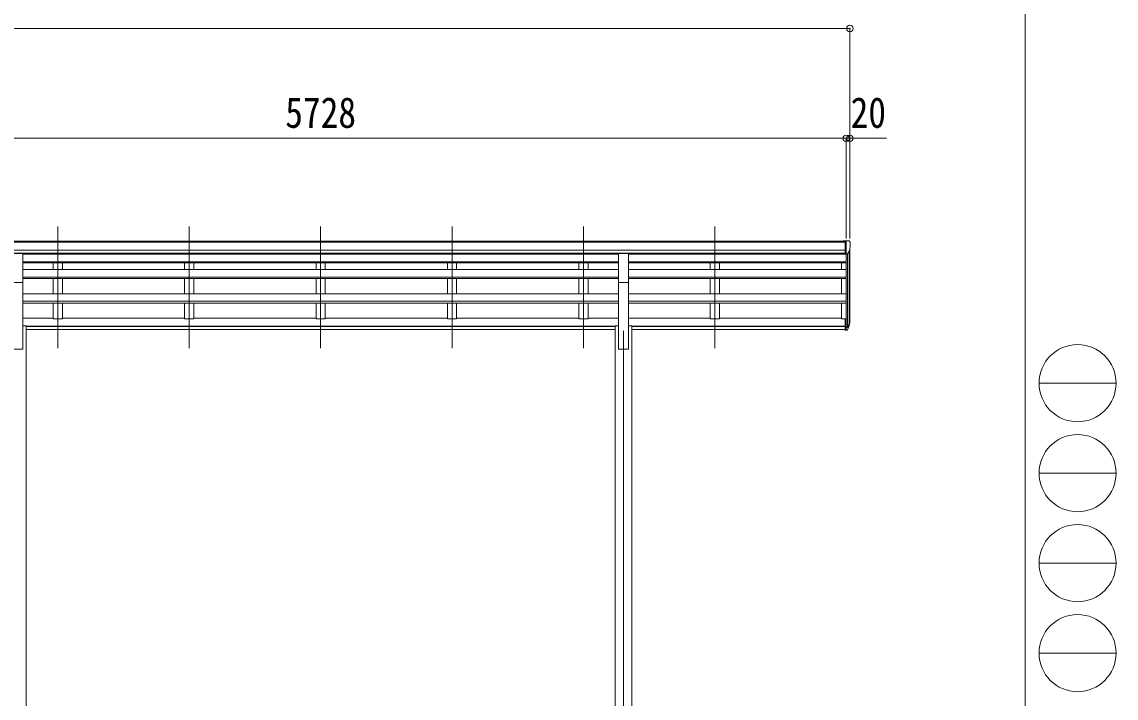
# Model space of a CAD drawing. Units: millimetres at full size. Extents: x -9783 to 9892, y -6828 to 6752.
# Drawn here: x 3930 to 9892, y -2978 to 704 of the extents above; entities that cross this region are included whole.
import ezdxf
from ezdxf.enums import TextEntityAlignment as Align

# ---------------------------------------------------------------- set-up
doc = ezdxf.new("R2010")
doc.units = ezdxf.units.MM
doc.header["$LTSCALE"] = 35
doc.header["$PDMODE"] = 32
doc.header["$PDSIZE"] = 35
for name, color, linetype, lineweight in [('0-1_本体', 4, 'Continuous', 9), ('0-2_部品', 7, 'Continuous', 9), ('0-8_PARTS2', 2, 'Continuous', 9), ('0-A_寸法', 6, 'Continuous', 9), ('F-0_240', 7, 'Continuous', 9)]:
    doc.layers.add(name, color=color, linetype=linetype, lineweight=lineweight)
doc.styles.add('ＭＳ ゴシック', font='')
doc.styles.get('ＭＳ ゴシック').set_extended_font_data('MS Gothic')

msp = doc.modelspace()

# ---------------------------------------------------------------- linework, layer by layer
at = {"layer": '0-1_本体'}
for p, q in [((8414.86, -489), (2709.86, -489)), ((8414.86, -494.34), (2709.86, -494.34)), ((8441.36, -914.73), (8441.36, -525.75)), ((8414.86, -537.88), (2699.86, -537.88)), ((8414.86, -555.54), (2699.86, -555.54)), ((7179.86, -557.92), (3934.86, -557.92)), ((7179.86, -560.92), (3934.86, -560.92)), ((4100.36, -557.92), (4100.36, -560.92)), ((4150.36, -557.92), (4150.36, -560.92)), ((4816.36, -557.92), (4816.36, -560.92)), ((4866.36, -557.92), (4866.36, -560.92)), ((5532.36, -557.92), (5532.36, -560.92)), ((5582.36, -557.92), (5582.36, -560.92)), ((6248.36, -558), (6248.36, -560.83)), ((6298.36, -558), (6298.36, -560.83)), ((6964.36, -558), (6964.36, -560.3)), ((7014.36, -558), (7014.36, -560.3)), ((8414.86, -557.92), (7234.86, -557.92)), ((8421.36, -560.92), (7234.86, -560.92)), ((7680.36, -558), (7680.36, -560.3)), ((7730.36, -558), (7730.36, -560.3)), ((8396.36, -560.92), (8396.36, -557.92)), ((8421.36, -560.38), (8421.36, -910.87)), ((8427.36, -559.9), (8427.36, -955.31)), ((8437.07, -544.55), (8437.07, -937.3)), ((3934.86, -603.07), (7179.86, -603.07)), ((3934.86, -604.47), (7179.86, -604.47)), ((3934.86, -608.25), (7179.86, -608.25)), ((3934.86, -644.31), (7179.86, -644.31)), ((4100.36, -608.25), (4100.36, -644.31)), ((4150.36, -608.25), (4150.36, -644.31)), ((4816.36, -608.25), (4816.36, -644.31)), ((4866.36, -608.25), (4866.36, -644.31)), ((5532.36, -608.25), (5532.36, -644.31)), ((5582.36, -608.25), (5582.36, -644.31)), ((6248.36, -608.25), (6248.36, -644.31)), ((6298.36, -608.25), (6298.36, -644.31)), ((6964.36, -608.25), (6964.36, -644.31)), ((7014.36, -608.25), (7014.36, -644.31)), ((7234.86, -603.07), (8421.36, -603.07)), ((7234.86, -604.47), (8421.36, -604.47)), ((7234.86, -608.25), (8421.36, -608.25)), ((7234.86, -644.31), (8421.36, -644.31)), ((7680.36, -608.25), (7680.36, -644.31)), ((7730.36, -608.25), (7730.36, -644.31)), ((8396.36, -644.31), (8396.36, -608.25)), ((3934.86, -685.05), (7179.86, -685.05)), ((3934.86, -686.53), (7179.86, -686.53)), ((3934.86, -1077.57), (3934.86, -689.33)), ((3934.86, -693.33), (7179.86, -693.33)), ((4100.36, -693.33), (4100.36, -776.68)), ((4150.36, -693.33), (4150.36, -776.68)), ((4816.36, -693.33), (4816.36, -776.68)), ((4866.36, -693.33), (4866.36, -776.68)), ((5532.36, -693.33), (5532.36, -776.68)), ((5582.36, -693.33), (5582.36, -776.68)), ((6248.36, -693.33), (6248.36, -776.38)), ((6298.36, -693.33), (6298.36, -776.38)), ((6964.36, -693.33), (6964.36, -776.38)), ((7014.36, -693.33), (7014.36, -776.38)), ((7179.86, -1077.57), (7179.86, -689.33)), ((7234.86, -685.05), (8421.36, -685.05)), ((7234.86, -686.53), (8421.36, -686.53)), ((7234.86, -1077.57), (7234.86, -689.33)), ((7234.86, -693.33), (8421.36, -693.33)), ((7680.36, -693.33), (7680.36, -776.38)), ((7730.36, -693.33), (7730.36, -776.38)), ((8396.36, -776.68), (8396.36, -693.33)), ((7179.86, -776.68), (3934.86, -776.68)), ((3934.86, -815.89), (7179.86, -815.89)), ((3934.86, -817.37), (7179.86, -817.37)), ((3934.86, -827.03), (7179.86, -827.03)), ((4100.36, -826.85), (4100.36, -913.1)), ((4150.36, -826.85), (4150.36, -913.1)), ((4816.36, -826.85), (4816.36, -913.1)), ((4866.36, -826.85), (4866.36, -913.1)), ((5532.36, -826.85), (5532.36, -913.1)), ((5582.36, -826.85), (5582.36, -913.1)), ((6248.36, -826.85), (6248.36, -913.1)), ((6298.36, -826.85), (6298.36, -913.1)), ((6964.36, -826.85), (6964.36, -913.1)), ((7014.36, -826.85), (7014.36, -913.1)), ((8421.36, -776.68), (7234.86, -776.68)), ((7234.86, -815.89), (8421.36, -815.89)), ((7234.86, -817.37), (8421.36, -817.37)), ((7234.86, -827.03), (8421.36, -827.03)), ((7680.36, -826.85), (7680.36, -913.1)), ((7730.36, -826.85), (7730.36, -913.1)), ((8396.36, -913.1), (8396.36, -827.03)), ((4100.36, -908.28), (3934.86, -908.28)), ((3952.56, -951.18), (3934.86, -951.18)), ((3952.56, -951.18), (3952.56, -4427.57)), ((7162.16, -952.58), (3952.56, -952.58)), ((4100.36, -913.08), (4150.36, -913.08)), ((4816.36, -908.28), (4150.36, -908.28)), ((4816.36, -913.08), (4866.36, -913.08)), ((5532.36, -908.28), (4866.36, -908.28)), ((5532.36, -913.08), (5582.36, -913.08)), ((6248.36, -908.28), (5582.36, -908.28)), ((6248.36, -913.08), (6298.36, -913.08)), ((6964.36, -908.28), (6298.36, -908.28)), ((6964.36, -913.08), (7014.36, -913.08)), ((7179.86, -908.28), (7014.36, -908.28)), ((7179.86, -951.18), (7162.16, -951.18)), ((7162.16, -951.18), (7162.16, -4427.57)), ((7680.36, -908.28), (7234.86, -908.28)), ((7252.56, -951.18), (7234.86, -951.18)), ((7252.56, -951.18), (7252.56, -4427.55)), ((8414.86, -952.58), (7252.56, -952.58)), ((7680.36, -913.08), (7730.36, -913.08)), ((8396.36, -908.28), (7730.36, -908.28)), ((8396.36, -913.08), (8414.86, -913.08)), ((7162.16, -953.96), (3952.56, -953.96)), ((7162.16, -971.14), (3952.56, -971.14)), ((8414.86, -953.96), (7252.56, -953.96)), ((8414.86, -971.14), (7252.56, -971.14)), ((3934.86, -1077.57), (3879.86, -1077.57)), ((7234.86, -1077.57), (7179.86, -1077.57))]:
    msp.add_line(p, q, dxfattribs=at)
at = {"layer": '0-2_部品'}
for p, q in [((8414.86, -487.39), (8404.86, -487.48)), ((8404.86, -489), (8404.86, -487.48)), ((8414.86, -559.38), (8414.86, -487.39)), ((8433.36, -487.39), (8414.86, -487.39)), ((8421.36, -560.38), (8421.36, -487.39)), ((8433.36, -487.39), (8435.69, -487.54)), ((8436.45, -487.96), (8440.51, -493.77)), ((8443.36, -496.76), (8443.36, -497.39)), ((3934.86, -557.26), (3879.86, -557.26)), ((3934.86, -714.21), (3934.86, -557.26)), ((7234.86, -557.26), (7179.86, -557.26)), ((7179.86, -714.21), (7179.86, -557.26)), ((7234.86, -714.21), (7234.86, -557.26)), ((8414.86, -559.38), (8421.36, -559.38)), ((8421.36, -560.38), (8426.57, -560.06)), ((8428.98, -558.56), (8438.26, -542.5)), ((3934.86, -714.21), (3879.86, -714.21)), ((7234.86, -714.21), (7179.86, -714.21)), ((8414.86, -912.7), (8414.86, -973.76)), ((8414.86, -912.7), (8421.36, -912.7)), ((8414.86, -951.01), (8421.36, -951.01)), ((8421.36, -912.7), (8421.36, -974.58)), ((8427.79, -956.66), (8437.54, -938.25)), ((8438.96, -938.74), (8428.8, -957.91)), ((8414.86, -956.41), (8421.36, -956.41)), ((8414.86, -973.76), (8421.36, -973.76)), ((8421.36, -957.41), (8426.49, -957.41)), ((8421.36, -959.41), (8426.2, -959.41)), ((8421.36, -974.58), (8426.2, -974.58)), ((8436.38, -955.6), (8428.8, -973.08))]:
    msp.add_line(p, q, dxfattribs=at)
for centre, radius, start, end in [((8435.63, -488.53), 1, 35, 86.5), ((8241.36, -497.39), 202, 347.09739, 0), ((8440.36, -496.76), 3, 0, 87), ((8426.38, -557.06), 3, 273.5, 330), ((8308.14, -919.52), 133.22, 344.28698, 356.72013), ((8353.41, -912.29), 88.05, 342.78929, 2.77608), ((8352.7, -916.57), 89.07, 345.58812, 5.50424), ((8426.2, -956.41), 3, 270, 330), ((8426.2, -971.58), 3, 270, 330), ((8426.49, -955.91), 1.5, 270, 330)]:
    msp.add_arc(centre, radius, start, end, dxfattribs=at)
at = {"layer": '0-8_PARTS2'}
for p, q in [((4125.36, -1071.79), (4125.36, -409.27)), ((4841.36, -1071.79), (4841.36, -409.27)), ((5557.36, -1071.79), (5557.36, -409.27)), ((6273.36, -1071.79), (6273.36, -409.27)), ((6989.36, -1071.79), (6989.36, -409.27)), ((7705.36, -1071.79), (7705.36, -409.27)), ((7207.36, -978), (7207.36, -4528))]:
    msp.add_line(p, q, dxfattribs=at)
at = {"layer": '0-A_寸法'}
for p, q in [((-3054.64, 668.43), (8441.36, 668.43)), ((8441.36, 668.43), (8441.36, -475.26)), ((2693.36, 70.36), (8421.36, 70.36)), ((8421.36, 70.36), (8421.36, -475.26)), ((8421.36, 70.36), (8441.36, 70.36)), ((8441.36, 70.36), (8441.36, -475.26)), ((8441.36, 70.36), (8641.36, 70.36))]:
    msp.add_line(p, q, dxfattribs=at)
for p in [(8441.36, 668.43), (8421.36, 70.36), (8441.36, 70.36)]:
    msp.add_point(p, dxfattribs=at)
at = {"layer": 'F-0_240', "color": 5}
msp.add_line((9396.97, 6751.9), (9396.97, -6828.1), dxfattribs=at)
at = {"layer": 'F-0_240', "color": 4}
for p, q in [((9471.77, -1263.1), (9891.77, -1263.1)), ((9471.77, -1753.1), (9891.77, -1753.1)), ((9471.77, -2243.1), (9891.77, -2243.1)), ((9471.77, -2733.1), (9891.77, -2733.1))]:
    msp.add_line(p, q, dxfattribs=at)
for centre in [(9681.77, -1263.1), (9681.77, -1753.1), (9681.77, -2243.1), (9681.77, -2733.1)]:
    msp.add_circle(centre, 210, dxfattribs=at)

# ---------------------------------------------------------------- texts
at = {"layer": '0-A_寸法', "color": 7, "style": 'ＭＳ ゴシック', "width": 0.85}
for s, p in [('5728', (5364.86, 77.36)), ('20', (8445.11, 77.36))]:
    msp.add_text(s, height=166.8, dxfattribs=at).set_placement(p, align=Align.BOTTOM_LEFT)

doc.saveas('drawing.dxf')
